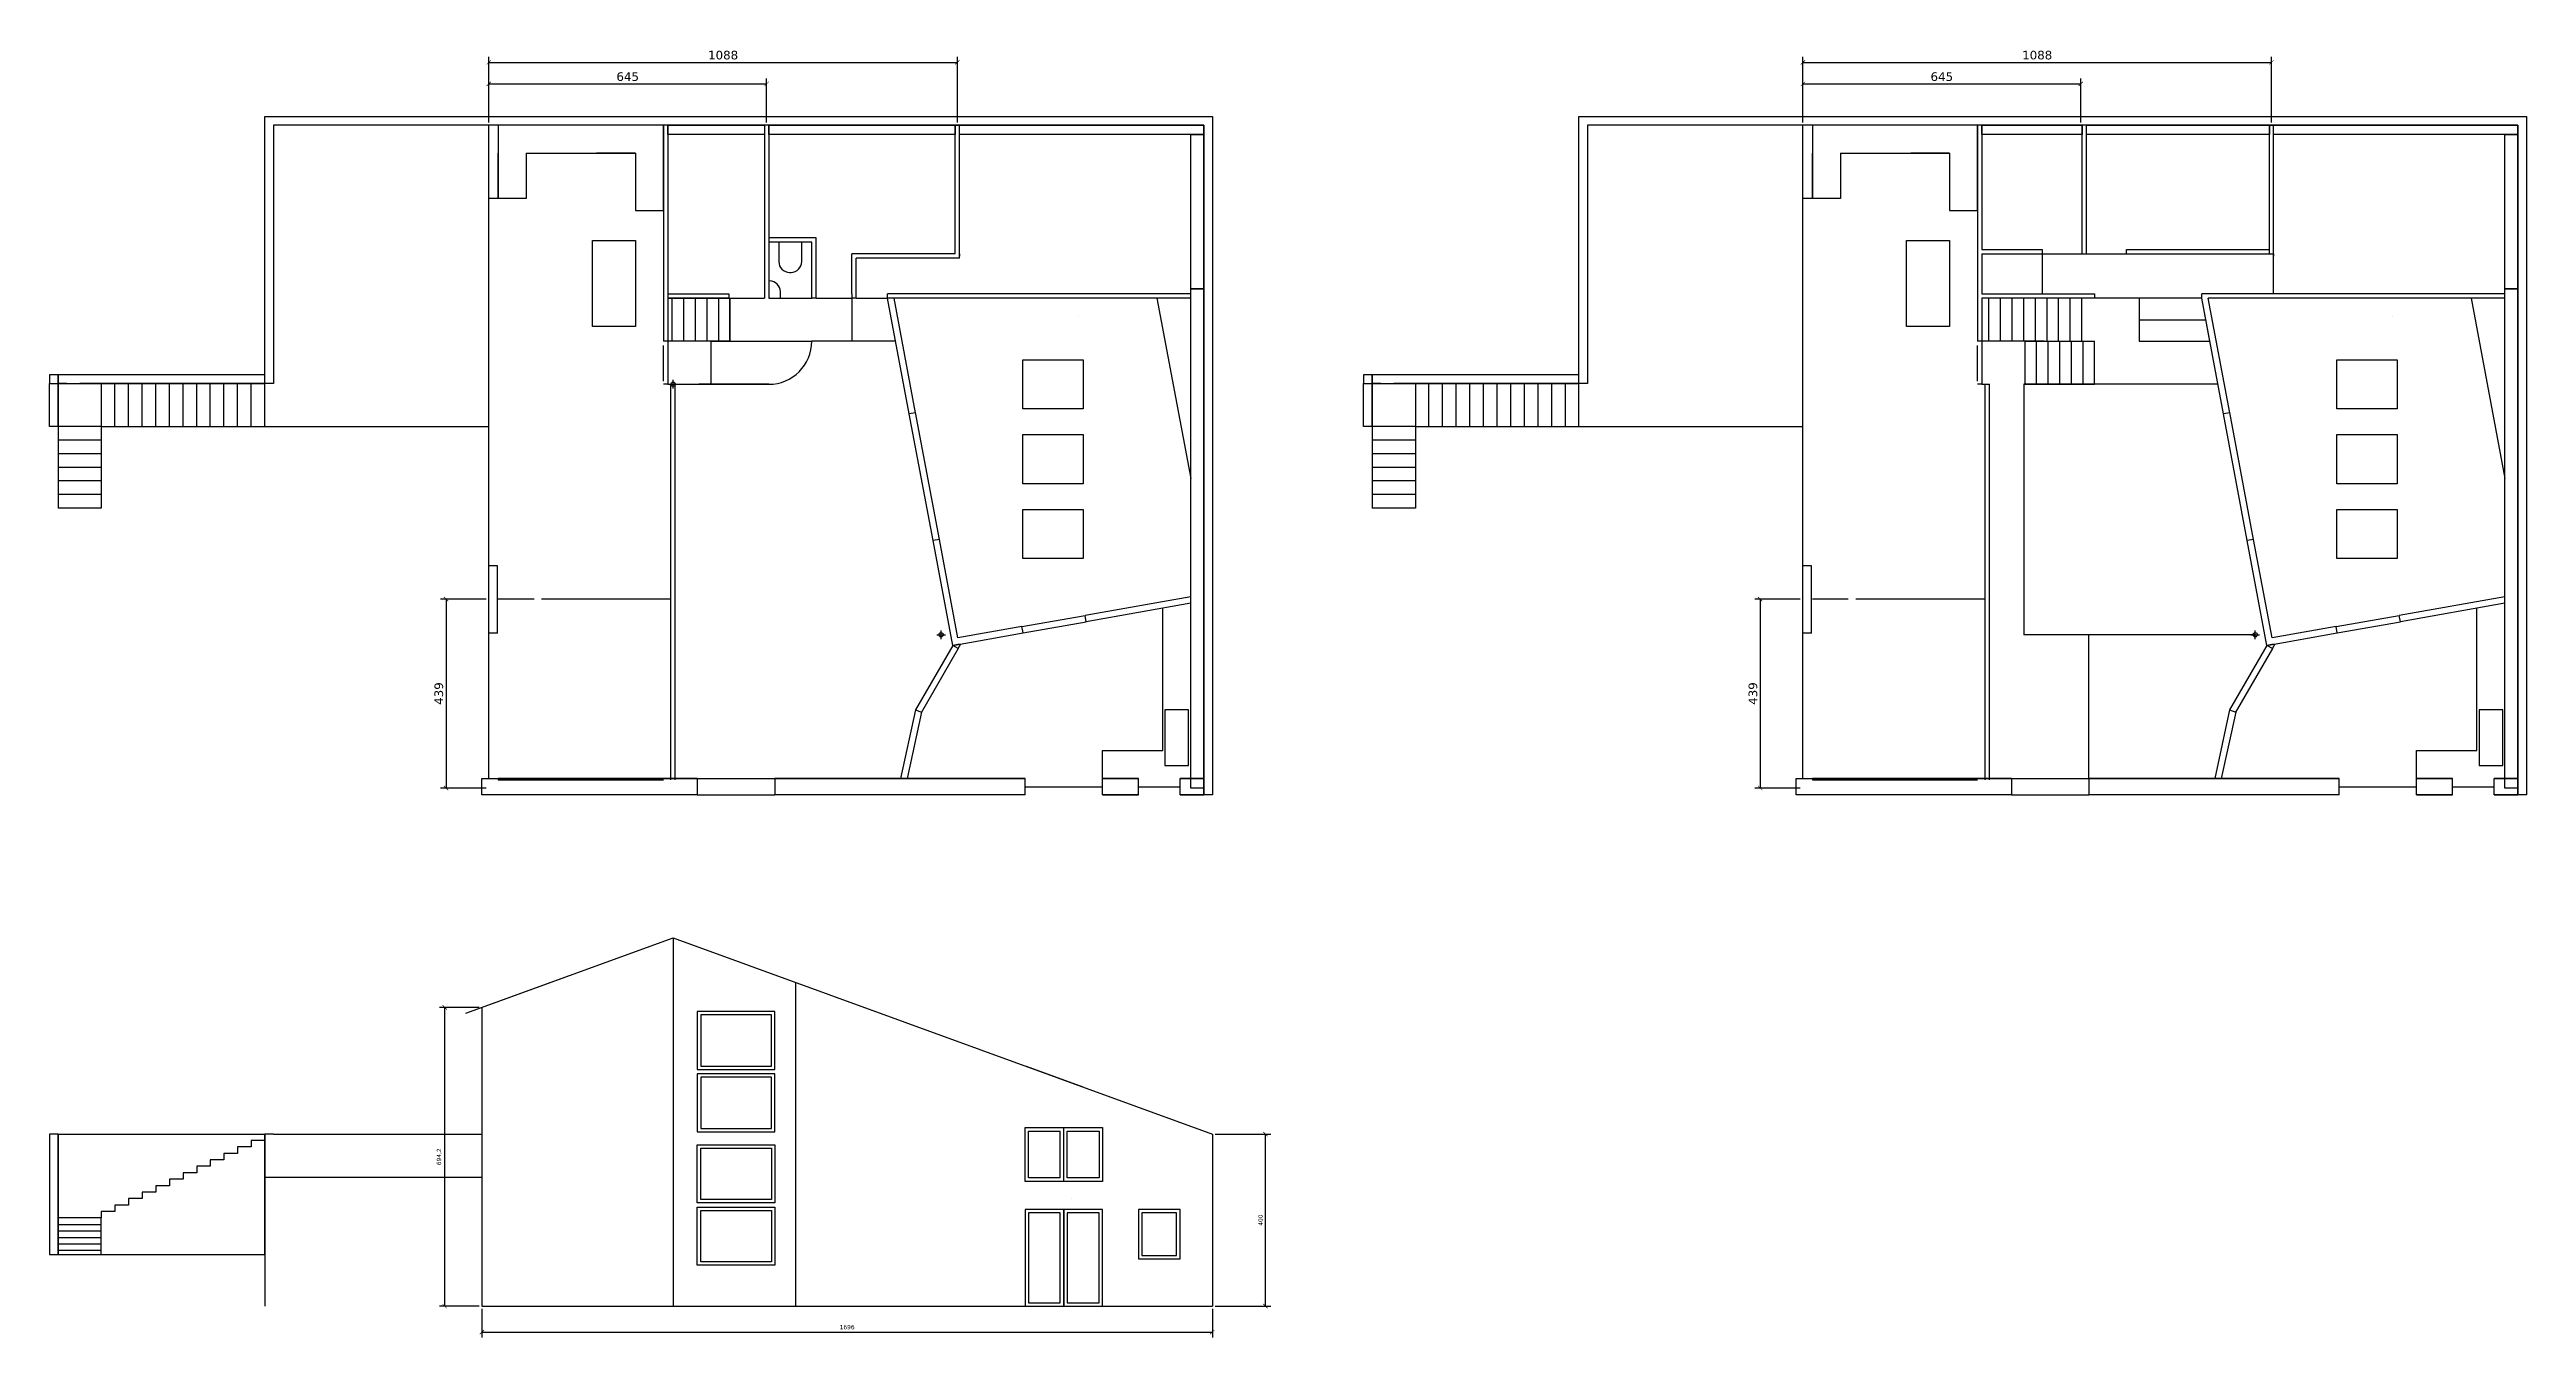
# Model space of a CAD drawing. Header units: centimetres. Extents: x -262314 to 1497847, y -126598 to 219599.
# Drawn here: x 536231 to 593744, y 71215 to 101139 of the extents above; entities that cross this region are included whole.
import ezdxf

# ---------------------------------------------------------------- set-up
doc = ezdxf.new("R2010")
doc.units = ezdxf.units.CM
doc.header["$PDMODE"] = 34
doc.header["$PDSIZE"] = 100
for name, color, linetype in [('A-FP 1', 2, 'Continuous'), ('A-Roof', 2, 'Continuous'), ('A-terrasse-exterieur', 36, 'Continuous'), ('A-Wall', 30, 'Continuous'), ('AC-Calcul ratios', 4, 'Continuous'), ('Dimensions', 6, 'Continuous'), ('Facade-VUE', 233, 'Continuous'), ('I-Cloison', 11, 'Continuous'), ('I-STAIRS', 44, 'Continuous'), ('IS-Ouate', 253, 'Continuous'), ('Isolant pourtour radier', 36, 'Continuous'), ('Meubles', 3, 'Continuous'), ('Mobilier PMR', 201, 'Continuous'), ('Mur de soutenement', 1, 'Continuous'), ('Plan de masse ou contour exterieur', 30, 'Continuous'), ('Portes', 3, 'Continuous')]:
    doc.layers.add(name, color=color, linetype=linetype)
doc.styles.add('Seb', font='Verdana.ttf')
doc.dimstyles.new('d', dxfattribs={"dimtxt": 1, "dimasz": 1, "dimexe": 1.25, "dimexo": 0.625, "dimtad": 1, "dimdec": 1, "dimlfac": 0.1, "dimtxsty": 'Seb', "dimblk": 'ARCHTICK', "dimblk1": 'ARCHTICK', "dimblk2": 'ARCHTICK', "dimcen": 2.5, "dimclrd": 256, "dimclre": 256, "dimadec": 0, "dimazin": 0, "dimtfac": 1, "dimtdec": 1, "dimtmove": 0, "dimatfit": 3, "dimldrblk": 'ARCHTICK', "dimfxl": 1, "dimlwd": -1, "dimlwe": -1, "dimarcsym": 0})

# ---------------------------------------------------------------- blocks, each defined once
blk = doc.blocks.new('_ArchTick')
at = {"color": 0, "linetype": 'ByBlock', "const_width": 0.15}
blk.add_lwpolyline([(-0.5, -0.5), (0.5, 0.5)], dxfattribs=at)
blk = doc.blocks.new('*D2285')
at = {"layer": 'Defpoints', "color": 0, "transparency": 16777216}
for p in [(552881, 100341), (546431, 99381), (552881, 99381)]:
    blk.add_point(p, dxfattribs=at)
at = {"layer": 'Dimensions', "transparency": 16777216}
for p, q in [((546431, 99444), (546431, 100466)), ((546431, 100341), (552881, 100341)), ((552881, 99444), (552881, 100466))]:
    blk.add_line(p, q, dxfattribs=at)
at = {"layer": 'Dimensions', "transparency": 16777216, "xscale": 100, "yscale": 100, "zscale": 100, "rotation": 180}
blk.add_blockref('_ArchTick', (546431, 100341), dxfattribs=at)
at = {"layer": 'Dimensions', "transparency": 16777216, "xscale": 100, "yscale": 100, "zscale": 100}
blk.add_blockref('_ArchTick', (552881, 100341), dxfattribs=at)
at = {"layer": 'Dimensions', "color": 0, "transparency": 16777216, "insert": (549656, 100508), "char_height": 200, "attachment_point": 5, "style": 'Seb'}
blk.add_mtext('645', dxfattribs=at)
blk = doc.blocks.new('*D2286')
at = {"layer": 'Defpoints', "color": 0, "transparency": 16777216}
for p in [(557310, 100841), (546431, 99381), (557310, 99381)]:
    blk.add_point(p, dxfattribs=at)
at = {"layer": 'Dimensions', "transparency": 16777216}
for p, q in [((546431, 99444), (546431, 100966)), ((546431, 100841), (557310, 100841)), ((557310, 99444), (557310, 100966))]:
    blk.add_line(p, q, dxfattribs=at)
at = {"layer": 'Dimensions', "transparency": 16777216, "xscale": 100, "yscale": 100, "zscale": 100, "rotation": 180}
blk.add_blockref('_ArchTick', (546431, 100841), dxfattribs=at)
at = {"layer": 'Dimensions', "transparency": 16777216, "xscale": 100, "yscale": 100, "zscale": 100}
blk.add_blockref('_ArchTick', (557310, 100841), dxfattribs=at)
at = {"layer": 'Dimensions', "color": 0, "transparency": 16777216, "insert": (551871, 101008), "char_height": 200, "attachment_point": 5, "style": 'Seb'}
blk.add_mtext('1088', dxfattribs=at)
blk = doc.blocks.new('*D2287')
at = {"layer": 'Defpoints', "color": 0, "transparency": 16777216}
for p in [(546431, 88371), (545437, 83981), (546431, 83981)]:
    blk.add_point(p, dxfattribs=at)
at = {"layer": 'Dimensions', "transparency": 16777216}
for p, q in [((546368, 88371), (545312, 88371)), ((545437, 88371), (545437, 83981)), ((546368, 83981), (545312, 83981))]:
    blk.add_line(p, q, dxfattribs=at)
at = {"layer": 'Dimensions', "transparency": 16777216, "xscale": 100, "yscale": 100, "zscale": 100}
for p, rotation in [((545437, 88371), 90), ((545437, 83981), 270)]:
    blk.add_blockref('_ArchTick', p, dxfattribs=dict(at, rotation=rotation))
at = {"layer": 'Dimensions', "color": 0, "transparency": 16777216, "insert": (545270, 86176), "char_height": 200, "attachment_point": 5, "rotation": 90, "style": 'Seb'}
blk.add_mtext('439', dxfattribs=at)
blk = doc.blocks.new('*D2654')
at = {"layer": 'Defpoints', "color": 0, "transparency": 16777216}
for p in [(583394, 100341), (576944, 99381), (583394, 99381)]:
    blk.add_point(p, dxfattribs=at)
at = {"layer": 'Dimensions', "transparency": 16777216}
for p, q in [((576944, 99444), (576944, 100466)), ((576944, 100341), (583394, 100341)), ((583394, 99444), (583394, 100466))]:
    blk.add_line(p, q, dxfattribs=at)
at = {"layer": 'Dimensions', "transparency": 16777216, "xscale": 100, "yscale": 100, "zscale": 100, "rotation": 180}
blk.add_blockref('_ArchTick', (576944, 100341), dxfattribs=at)
at = {"layer": 'Dimensions', "transparency": 16777216, "xscale": 100, "yscale": 100, "zscale": 100}
blk.add_blockref('_ArchTick', (583394, 100341), dxfattribs=at)
at = {"layer": 'Dimensions', "color": 0, "transparency": 16777216, "insert": (580169, 100508), "char_height": 200, "attachment_point": 5, "style": 'Seb'}
blk.add_mtext('645', dxfattribs=at)
blk = doc.blocks.new('*D2657')
at = {"layer": 'Defpoints', "color": 0, "transparency": 16777216}
for p in [(587824, 100841), (576944, 99381), (587824, 99381)]:
    blk.add_point(p, dxfattribs=at)
at = {"layer": 'Dimensions', "transparency": 16777216}
for p, q in [((576944, 99444), (576944, 100966)), ((576944, 100841), (587824, 100841)), ((587824, 99444), (587824, 100966))]:
    blk.add_line(p, q, dxfattribs=at)
at = {"layer": 'Dimensions', "transparency": 16777216, "xscale": 100, "yscale": 100, "zscale": 100, "rotation": 180}
blk.add_blockref('_ArchTick', (576944, 100841), dxfattribs=at)
at = {"layer": 'Dimensions', "transparency": 16777216, "xscale": 100, "yscale": 100, "zscale": 100}
blk.add_blockref('_ArchTick', (587824, 100841), dxfattribs=at)
at = {"layer": 'Dimensions', "color": 0, "transparency": 16777216, "insert": (582384, 101008), "char_height": 200, "attachment_point": 5, "style": 'Seb'}
blk.add_mtext('1088', dxfattribs=at)
blk = doc.blocks.new('*D2660')
at = {"layer": 'Defpoints', "color": 0, "transparency": 16777216}
for p in [(576944, 88371), (575951, 83981), (576944, 83981)]:
    blk.add_point(p, dxfattribs=at)
at = {"layer": 'Dimensions', "transparency": 16777216}
for p, q in [((576882, 88371), (575826, 88371)), ((575951, 88371), (575951, 83981)), ((576882, 83981), (575826, 83981))]:
    blk.add_line(p, q, dxfattribs=at)
at = {"layer": 'Dimensions', "transparency": 16777216, "xscale": 100, "yscale": 100, "zscale": 100}
for p, rotation in [((575951, 88371), 90), ((575951, 83981), 270)]:
    blk.add_blockref('_ArchTick', p, dxfattribs=dict(at, rotation=rotation))
at = {"layer": 'Dimensions', "color": 0, "transparency": 16777216, "insert": (575784, 86176), "char_height": 200, "attachment_point": 5, "rotation": 90, "style": 'Seb'}
blk.add_mtext('439', dxfattribs=at)
blk = doc.blocks.new('*D2806')
at = {"layer": 'Defpoints', "color": 0, "transparency": 16777216}
for p in [(546271, 71942), (563231, 71942), (563231, 71340)]:
    blk.add_point(p, dxfattribs=at)
at = {"layer": 'Dimensions', "transparency": 16777216}
for p, q in [((546271, 71879), (546271, 71215)), ((546271, 71340), (563231, 71340)), ((563231, 71879), (563231, 71215))]:
    blk.add_line(p, q, dxfattribs=at)
at = {"layer": 'Dimensions', "transparency": 16777216, "xscale": 100, "yscale": 100, "zscale": 100, "rotation": 180}
blk.add_blockref('_ArchTick', (546271, 71340), dxfattribs=at)
at = {"layer": 'Dimensions', "transparency": 16777216, "xscale": 100, "yscale": 100, "zscale": 100}
blk.add_blockref('_ArchTick', (563231, 71340), dxfattribs=at)
at = {"layer": 'Dimensions', "color": 0, "transparency": 16777216, "insert": (554751, 71455), "char_height": 100, "attachment_point": 5, "style": 'Seb'}
blk.add_mtext('1696', dxfattribs=at)
blk = doc.blocks.new('*D2807')
at = {"layer": 'Defpoints', "color": 0, "transparency": 16777216}
for p in [(563231, 75942), (564463, 75942), (563231, 71942)]:
    blk.add_point(p, dxfattribs=at)
at = {"layer": 'Dimensions', "transparency": 16777216}
for p, q in [((563293, 75942), (564588, 75942)), ((564463, 71942), (564463, 75942)), ((563293, 71942), (564588, 71942))]:
    blk.add_line(p, q, dxfattribs=at)
at = {"layer": 'Dimensions', "transparency": 16777216, "xscale": 100, "yscale": 100, "zscale": 100}
for p, rotation in [((564463, 75942), 90), ((564463, 71942), 270)]:
    blk.add_blockref('_ArchTick', p, dxfattribs=dict(at, rotation=rotation))
at = {"layer": 'Dimensions', "color": 0, "transparency": 16777216, "insert": (564348, 73942), "char_height": 100, "attachment_point": 5, "rotation": 90, "style": 'Seb'}
blk.add_mtext('400', dxfattribs=at)
blk = doc.blocks.new('*D2808')
at = {"layer": 'Defpoints', "color": 0, "transparency": 16777216}
for p in [(545407, 78884), (546271, 78884), (546271, 71942)]:
    blk.add_point(p, dxfattribs=at)
at = {"layer": 'Dimensions', "transparency": 16777216}
for p, q in [((546208, 78884), (545282, 78884)), ((545407, 71942), (545407, 78884)), ((546208, 71942), (545282, 71942))]:
    blk.add_line(p, q, dxfattribs=at)
at = {"layer": 'Dimensions', "transparency": 16777216, "xscale": 100, "yscale": 100, "zscale": 100}
for p, rotation in [((545407, 78884), 90), ((545407, 71942), 270)]:
    blk.add_blockref('_ArchTick', p, dxfattribs=dict(at, rotation=rotation))
at = {"layer": 'Dimensions', "color": 0, "transparency": 16777216, "insert": (545281, 75413), "char_height": 100, "attachment_point": 5, "rotation": 90, "style": 'Seb'}
blk.add_mtext('694,2', dxfattribs=at)

msp = doc.modelspace()

# ---------------------------------------------------------------- linework, layer by layer
at = {"layer": 'A-FP 1'}
for p, q in [((541430.8, 75941.79), (546270.8, 75941.79)), ((541230.8, 74941.79), (546270.8, 74941.79))]:
    msp.add_line(p, q, dxfattribs=at)
at = {"layer": 'A-Roof'}
for p, q in [((545894.93, 78746.75), (550709.59, 80499.14)), ((546430.8, 78941.79), (550709.59, 80499.14)), ((550709.59, 80499.14), (563230.8, 75941.79)), ((563230.8, 75941.79), (563230.8, 75341.79))]:
    msp.add_line(p, q, dxfattribs=at)
at = {"layer": 'A-terrasse-exterieur'}
for p, q in [((541230.8, 92381.39), (546430.8, 92381.39)), ((571744.32, 92381.39), (576944.32, 92381.39))]:
    msp.add_line(p, q, dxfattribs=at)
at = {"layer": 'A-Wall'}
for p, q in [((546270.8, 83821.39), (546270.8, 84201.39)), ((546270.8, 84201.39), (551270.8, 84201.39)), ((551270.8, 84201.39), (551270.8, 83821.39)), ((553070.8, 84201.39), (553070.8, 83821.39)), ((553070.8, 84201.39), (558880.8, 84201.39)), ((558880.8, 83821.39), (558880.8, 84201.39)), ((560680.8, 83821.39), (560680.8, 84201.39)), ((560680.8, 84201.39), (561515.8, 84201.39)), ((561515.8, 83821.39), (561515.8, 84201.39)), ((562480.8, 83821.39), (562480.8, 84201.39)), ((562480.8, 84201.39), (563030.8, 84201.39)), ((563030.8, 84201.39), (563030.8, 83821.39)), ((576784.32, 83821.39), (576784.32, 84201.39)), ((576784.32, 84201.39), (581784.32, 84201.39)), ((581784.32, 84201.39), (581784.32, 83821.39)), ((583584.32, 84201.39), (589394.32, 84201.39)), ((583584.32, 84201.39), (583584.32, 83821.39)), ((589394.32, 83821.39), (589394.32, 84201.39)), ((591194.32, 84201.39), (592029.32, 84201.39)), ((591194.32, 83821.39), (591194.32, 84201.39)), ((592029.32, 83821.39), (592029.32, 84201.39)), ((592994.32, 84201.39), (593544.32, 84201.39)), ((592994.32, 83821.39), (592994.32, 84201.39)), ((593544.32, 84201.39), (593544.32, 83821.39)), ((551270.8, 83821.39), (546270.8, 83821.39)), ((558880.8, 83821.39), (553070.8, 83821.39)), ((561515.8, 83821.39), (560680.8, 83821.39)), ((563030.8, 83821.39), (562480.8, 83821.39)), ((581784.32, 83821.39), (576784.32, 83821.39)), ((589394.32, 83821.39), (583584.32, 83821.39)), ((592029.32, 83821.39), (591194.32, 83821.39)), ((593544.32, 83821.39), (592994.32, 83821.39)), ((546270.8, 78883.56), (546270.8, 71941.79))]:
    msp.add_line(p, q, dxfattribs=at)
for points in [[(546650.8, 99381.39), (546650.8, 97681.39), (546430.8, 97681.39), (546430.8, 99381.39)], [(577164.32, 99381.39), (577164.32, 97681.39), (576944.32, 97681.39), (576944.32, 99381.39)], [(551270.8, 84201.39), (546650.8, 84201.39)], [(558880.8, 84201.39), (553070.8, 84201.39)], [(561515.8, 84201.39), (560680.8, 84201.39)], [(562480.8, 83821.39), (563030.8, 83821.39), (563030.8, 84201.39), (562480.8, 84201.39)], [(581784.32, 84201.39), (577164.32, 84201.39)], [(589394.32, 84201.39), (583584.32, 84201.39)], [(592029.32, 84201.39), (591194.32, 84201.39)], [(592994.32, 83821.39), (593544.32, 83821.39), (593544.32, 84201.39), (592994.32, 84201.39)], [(560680.8, 83821.39), (561515.8, 83821.39)], [(591194.32, 83821.39), (592029.32, 83821.39)]]:
    msp.add_lwpolyline(points, dxfattribs=at)
at = {"layer": 'AC-Calcul ratios'}
for p, q in [((556193.91, 92675.93), (555691.03, 95361.39)), ((556340.27, 92701.73), (555840.67, 95361.39)), ((586707.43, 92675.93), (586204.56, 95361.39)), ((586853.79, 92701.73), (586354.2, 95361.39)), ((556340.27, 92701.73), (556193.91, 92675.93)), ((586853.79, 92701.73), (586707.43, 92675.93)), ((556893.64, 89755.74), (556745.63, 89729.64)), ((557201.39, 87295.82), (556745.63, 89729.64)), ((557322.77, 87471.2), (556893.64, 89755.74)), ((587407.16, 89755.74), (587259.16, 89729.64)), ((587714.91, 87295.82), (587259.16, 89729.64)), ((587836.29, 87471.2), (587407.16, 89755.74)), ((562730.8, 88424.78), (560276.35, 87992)), ((562730.8, 88272.47), (560302.53, 87843.57)), ((593244.32, 88424.78), (590789.88, 87992)), ((593244.32, 88272.47), (590816.05, 87843.57)), ((557201.39, 87295.82), (558836.17, 87584.08)), ((558809.84, 87733.41), (557322.77, 87471.2)), ((558836.17, 87584.08), (558809.84, 87733.41)), ((560302.69, 87842.66), (560276.35, 87992)), ((587714.91, 87295.82), (589349.69, 87584.08)), ((589323.36, 87733.41), (587836.29, 87471.2)), ((589349.69, 87584.08), (589323.36, 87733.41)), ((590816.21, 87842.66), (590789.88, 87992)), ((557358.95, 87323.65), (557201.39, 87295.82)), ((557331.3, 87220.82), (557201.39, 87295.82)), ((557331.3, 87220.82), (557394.23, 87329.82)), ((587872.47, 87323.65), (587714.91, 87295.82)), ((587844.82, 87220.82), (587714.91, 87295.82)), ((587844.82, 87220.82), (587907.75, 87329.82)), ((556338.57, 85801.37), (555991.53, 84201.39)), ((556480.19, 85746.67), (556145.02, 84201.39)), ((556338.57, 85801.37), (556480.19, 85746.67)), ((586852.09, 85801.37), (586505.05, 84201.39)), ((586993.71, 85746.66), (586658.54, 84201.39)), ((586852.09, 85801.37), (586993.71, 85746.66)), ((555991.53, 84201.39), (556145.02, 84201.39)), ((586505.05, 84201.39), (586658.54, 84201.39))]:
    msp.add_line(p, q, dxfattribs=at)
msp.add_lwpolyline([(553164.14, 96661.39), (553164.14, 96211.39, 0.41421356), (553414.14, 95961.39), (553447.47, 95961.39, 0.41421356), (553697.47, 96211.39), (553697.47, 96661.39), (553164.14, 96661.39)], format="xyb", dxfattribs=at)
msp.add_lwpolyline([(552930.8, 95361.39), (553200.8, 95361.39), (553200.8, 95511.39, 0.41421356), (552950.8, 95761.39), (552930.8, 95761.39)], format="xyb", close=True, dxfattribs=at)
for points in [[(561945.29, 95361.39), (562730.8, 91174.66)], [(592458.82, 95361.39), (593244.32, 91174.66)]]:
    msp.add_lwpolyline(points, dxfattribs=at)
at = {"layer": 'Facade-VUE'}
for p, q in [((550709.59, 80499.14), (550709.59, 71941.79)), ((553549.97, 79465.33), (553549.97, 71941.79)), ((559700.8, 74921.79), (559700.8, 76011.79)), ((559780.8, 74841.79), (559780.8, 76091.79)), ((559860.8, 74921.79), (559860.8, 76011.79))]:
    msp.add_line(p, q, dxfattribs=at)
for points in [[(551270.8, 77441.79), (553070.8, 77441.79), (553070.8, 78791.79), (551270.8, 78791.79)], [(551350.8, 77521.79), (552990.8, 77521.79), (552990.8, 78711.79), (551350.8, 78711.79)], [(551270.8, 75991.79), (553070.8, 75991.79), (553070.8, 77341.79), (551270.8, 77341.79)], [(551350.8, 76071.79), (552990.8, 76071.79), (552990.8, 77261.79), (551350.8, 77261.79)], [(560680.8, 74841.79), (558880.8, 74841.79), (558880.8, 76091.79), (560680.8, 76091.79)], [(553070.8, 74341.79), (551270.8, 74341.79), (551270.8, 75691.79), (553070.8, 75691.79)], [(552990.8, 74421.79), (551350.8, 74421.79), (551350.8, 75611.79), (552990.8, 75611.79)], [(553070.8, 72891.79), (551270.8, 72891.79), (551270.8, 74241.79), (553070.8, 74241.79)], [(552990.8, 72971.79), (551350.8, 72971.79), (551350.8, 74161.79), (552990.8, 74161.79)], [(558880.8, 71941.79), (559780.8, 71941.79), (559780.8, 74191.79), (558880.8, 74191.79)], [(558960.8, 72021.79), (559700.8, 72021.79), (559700.8, 74111.79), (558960.8, 74111.79)], [(559780.8, 71941.79), (560680.8, 71941.79), (560680.8, 74191.79), (559780.8, 74191.79)], [(559860.8, 72021.79), (560600.8, 72021.79), (560600.8, 74111.79), (559860.8, 74111.79)], [(561515.8, 74191.79), (561515.8, 73041.79), (562480.8, 73041.79), (562480.8, 74191.79)], [(561595.8, 74111.79), (561595.8, 73121.79), (562400.8, 73121.79), (562400.8, 74111.79)]]:
    msp.add_lwpolyline(points, close=True, dxfattribs=at)
for points in [[(559700.8, 74921.79), (558960.8, 74921.79), (558960.8, 76011.79), (559700.8, 76011.79)], [(559860.8, 76011.79), (560600.8, 76011.79), (560600.8, 74921.79), (559860.8, 74921.79)]]:
    msp.add_lwpolyline(points, dxfattribs=at)
at = {"layer": 'I-Cloison'}
for p, q in [((550484.59, 99381.39), (550484.59, 94361.39)), ((550584.59, 99381.39), (550484.59, 99381.39)), ((550584.59, 99381.39), (550584.59, 94361.39)), ((552830.8, 99381.39), (552830.8, 95361.39)), ((552930.8, 99381.39), (552830.8, 99381.39)), ((552930.8, 99381.39), (552930.8, 95361.39)), ((557040.4, 99381.39), (557260.4, 99381.39)), ((557260.4, 96391.39), (557260.4, 99381.39)), ((557360.4, 99381.39), (557260.4, 99381.39)), ((557360.4, 96291.39), (557360.4, 99381.39)), ((580998.11, 99381.39), (580998.11, 94361.39)), ((581098.11, 99381.39), (580998.11, 99381.39)), ((581098.11, 99381.39), (581098.11, 96491.39)), ((583444.32, 99381.39), (583344.32, 99381.39)), ((583428.11, 96391.39), (583428.11, 99381.39)), ((583528.11, 96391.39), (583528.11, 99381.39)), ((587553.92, 99381.39), (587773.92, 99381.39)), ((587773.92, 96391.39), (587773.92, 99381.39)), ((587873.92, 99381.39), (587773.92, 99381.39)), ((587873.92, 96391.39), (587873.92, 99381.39)), ((552930.8, 97591.39), (552930.8, 96191.39)), ((553930.8, 96661.39), (552930.8, 96661.39)), ((553930.8, 96191.39), (553930.8, 96661.39)), ((554030.8, 95361.39), (554030.8, 96761.39)), ((553930.8, 95361.39), (553930.8, 96191.39)), ((554860.8, 95461.39), (554860.8, 96391.39)), ((557260.4, 96391.39), (554860.8, 96391.39)), ((557360.4, 96291.39), (554960.8, 96291.39)), ((554960.8, 95361.39), (554960.8, 96291.39)), ((557360.4, 96391.39), (557360.4, 96341.39)), ((581098.11, 96491.39), (582498.11, 96491.39)), ((581098.11, 96391.39), (581098.11, 95461.39)), ((581098.11, 96391.39), (582498.11, 96391.39)), ((582498.11, 96491.39), (582498.11, 96391.39)), ((583428.11, 96391.39), (583528.11, 96391.39)), ((584458.11, 96391.39), (584458.11, 96491.39)), ((584458.11, 96491.39), (587773.92, 96491.39)), ((584458.11, 96391.39), (587873.92, 96391.39)), ((587873.92, 96391.39), (587873.92, 96341.39)), ((554030.8, 95361.39), (553930.8, 95361.39)), ((554860.8, 95461.39), (554860.8, 95361.39)), ((554960.8, 95361.39), (554860.8, 95361.39)), ((562730.8, 95461.39), (555691.03, 95461.39)), ((555691.03, 95361.39), (555691.03, 95461.39)), ((562730.8, 95361.39), (555691.03, 95361.39)), ((560130.8, 94946.44), (560130.8, 94946.44)), ((584444.32, 95361.39), (581098.11, 95361.39)), ((581098.11, 95361.39), (581098.11, 94361.39)), ((583718.1, 95461.39), (583718.1, 95361.39)), ((584748.1, 95361.39), (584748.1, 94361.39)), ((586204.56, 95361.39), (584748.1, 95361.39)), ((593244.32, 95461.39), (586204.56, 95461.39)), ((586204.56, 95361.39), (586204.56, 95461.39)), ((586391.82, 94361.39), (586204.56, 95361.39)), ((593244.32, 95361.39), (586354.2, 95361.39)), ((590644.32, 94946.44), (590644.32, 94946.44)), ((550584.59, 94361.39), (550484.59, 94361.39)), ((581098.11, 94361.39), (580998.11, 94361.39)), ((584748.1, 94861.39), (586298.19, 94861.39)), ((584748.11, 94361.39), (586391.82, 94361.39)), ((546430.8, 92521.39), (546430.8, 94081.39)), ((576944.32, 92521.39), (576944.32, 94081.39)), ((550584.59, 93361.39), (550484.59, 93361.39)), ((550660.8, 84171.39), (550660.8, 93361.39)), ((550760.8, 84171.39), (550760.8, 93361.39)), ((581098.11, 93361.39), (580998.11, 93361.39)), ((581174.32, 84171.39), (581174.32, 93361.39)), ((581274.32, 84171.39), (581274.32, 93361.39)), ((546430.8, 87581.39), (546430.8, 89141.39)), ((546630.8, 89141.39), (546430.8, 89141.39)), ((546630.8, 87581.39), (546630.8, 89141.39)), ((576944.32, 87581.39), (576944.32, 89141.39)), ((577144.32, 89141.39), (576944.32, 89141.39)), ((577144.32, 87581.39), (577144.32, 89141.39)), ((550660.8, 88371.39), (547657.02, 88371.39)), ((550660.8, 84171.39), (550660.8, 88371.39)), ((581174.32, 88371.39), (578170.54, 88371.39)), ((581174.32, 84171.39), (581174.32, 88371.39)), ((546630.8, 87581.39), (546430.8, 87581.39)), ((577144.32, 87581.39), (576944.32, 87581.39)), ((546650.8, 84171.39), (550484.59, 84171.39)), ((577164.32, 84171.39), (580998.11, 84171.39)), ((559951.71, 74441.79), (559951.71, 74441.79))]:
    msp.add_line(p, q, dxfattribs=at)
for points in [[(554030.8, 96761.39), (552939.8, 96761.39)], [(550584.59, 95461.39), (552000.8, 95461.39), (552000.8, 95361.39), (550584.59, 95361.39)], [(581098.11, 95461.39), (583718.1, 95461.39)], [(546650.8, 84201.39), (546650.8, 84171.39)], [(577164.32, 84201.39), (577164.32, 84171.39)]]:
    msp.add_lwpolyline(points, dxfattribs=at)
at = {"layer": 'I-STAIRS'}
for p, q in [((550584.59, 95361.39), (552030.8, 95361.39)), ((550680.8, 95361.39), (550680.8, 94361.39)), ((550950.8, 95361.39), (550950.8, 94361.39)), ((551220.8, 95361.39), (551220.8, 94361.39)), ((551490.8, 95361.39), (551490.8, 94361.39)), ((551760.8, 95361.39), (551760.8, 94361.39)), ((552030.8, 94361.39), (552030.8, 95361.39)), ((552030.8, 95361.39), (552030.8, 94361.39)), ((554860.8, 95361.39), (554860.8, 94361.39)), ((557400.4, 95361.39), (557400.4, 95361.39)), ((557970.4, 95361.39), (557970.4, 95361.39)), ((581524.32, 95361.39), (581254.32, 95361.39)), ((581254.32, 95361.39), (581254.32, 94361.39)), ((581794.32, 95361.39), (581524.32, 95361.39)), ((581524.32, 95361.39), (581524.32, 94361.39)), ((582064.32, 95361.39), (581794.32, 95361.39)), ((581794.32, 95361.39), (581794.32, 94361.39)), ((582334.32, 95361.39), (582064.32, 95361.39)), ((582064.32, 95361.39), (582064.32, 94361.39)), ((582604.32, 95361.39), (582334.32, 95361.39)), ((582334.32, 95361.39), (582334.32, 94361.39)), ((582874.32, 95361.39), (582604.32, 95361.39)), ((582604.32, 95361.39), (582604.32, 94361.39)), ((583144.32, 95361.39), (582874.32, 95361.39)), ((582874.32, 95361.39), (582874.32, 94361.39)), ((583414.32, 95361.39), (583144.32, 95361.39)), ((583414.32, 95361.39), (583144.32, 95361.39)), ((583144.32, 95361.39), (583144.32, 94361.39)), ((583414.32, 95361.39), (583414.32, 94361.39)), ((587913.92, 95361.39), (587913.92, 95361.39)), ((588483.92, 95361.39), (588483.92, 95361.39)), ((550584.59, 94361.39), (550584.59, 93361.39)), ((551084.59, 94361.39), (550584.59, 94361.39)), ((552030.8, 94361.39), (550584.59, 94361.39)), ((551584.59, 94361.39), (551084.59, 94361.39)), ((551584.59, 94361.39), (551584.59, 93361.39)), ((551584.59, 94361.39), (553930.81, 94361.39)), ((551854.59, 94361.39), (551854.59, 94361.39)), ((555878.29, 94361.39), (553930.81, 94361.39)), ((553930.81, 94361.39), (553930.81, 94361.39)), ((581098.11, 94361.39), (581098.11, 93361.39)), ((581598.11, 94361.39), (581098.11, 94361.39)), ((582544.32, 94361.39), (581098.11, 94361.39)), ((582098.11, 94361.39), (581598.11, 94361.39)), ((582098.11, 94361.39), (582098.11, 93361.39)), ((582098.11, 94361.39), (583718.11, 94361.39)), ((582368.11, 94361.39), (582368.11, 94361.39)), ((582368.11, 93361.39), (582368.11, 94361.39)), ((582638.11, 93361.39), (582638.11, 94361.39)), ((582908.11, 93361.39), (582908.11, 94361.39)), ((583178.11, 93361.39), (583178.11, 94361.39)), ((583448.11, 93361.39), (583448.11, 94361.39)), ((583718.11, 93361.39), (583718.11, 94361.39)), ((584748.11, 94361.39), (584748.11, 94361.39)), ((541230.8, 93381.39), (536930.8, 93381.39)), ((537747.47, 92381.39), (537747.47, 93381.39)), ((538064.14, 92381.39), (538064.14, 93381.39)), ((538380.8, 92381.39), (538380.8, 93381.39)), ((538697.47, 92381.39), (538697.47, 93381.39)), ((539014.14, 92381.39), (539014.14, 93381.39)), ((539330.8, 92381.39), (539330.8, 93381.39)), ((539647.47, 92381.39), (539647.47, 93381.39)), ((539964.14, 92381.39), (539964.14, 93381.39)), ((540280.8, 92381.39), (540280.8, 93381.39)), ((540597.47, 92381.39), (540597.47, 93381.39)), ((540914.14, 92381.39), (540914.14, 93381.39)), ((541230.8, 92381.39), (541230.8, 93381.39)), ((550584.59, 93361.39), (552930.81, 93361.39)), ((552930.8, 93361.39), (551310.8, 93361.39)), ((552930.81, 93361.39), (552930.81, 93361.39)), ((571744.32, 93381.39), (567444.32, 93381.39)), ((568260.99, 92381.39), (568260.99, 93381.39)), ((568577.66, 92381.39), (568577.66, 93381.39)), ((568894.32, 92381.39), (568894.32, 93381.39)), ((569210.99, 92381.39), (569210.99, 93381.39)), ((569527.66, 92381.39), (569527.66, 93381.39)), ((569844.32, 92381.39), (569844.32, 93381.39)), ((570160.99, 92381.39), (570160.99, 93381.39)), ((570477.66, 92381.39), (570477.66, 93381.39)), ((570794.32, 92381.39), (570794.32, 93381.39)), ((571110.99, 92381.39), (571110.99, 93381.39)), ((571427.66, 92381.39), (571427.66, 93381.39)), ((571744.32, 92381.39), (571744.32, 93381.39)), ((581098.11, 93361.39), (581274.32, 93361.39)), ((586579.08, 93361.39), (582074.32, 93361.39)), ((582074.32, 93361.39), (582074.32, 87541.39)), ((582074.32, 93361.39), (583444.33, 93361.39)), ((582098.11, 93361.39), (583718.11, 93361.39)), ((583444.33, 93361.39), (583444.33, 93361.39)), ((536430.8, 92381.39), (536430.8, 90481.39)), ((537430.8, 92064.72), (536430.8, 92064.72)), ((537430.8, 92381.39), (541230.8, 92381.39)), ((537430.8, 92381.39), (537430.8, 90481.39)), ((566944.32, 92381.39), (566944.32, 90481.39)), ((567944.32, 92064.72), (566944.32, 92064.72)), ((567944.32, 92381.39), (571744.32, 92381.39)), ((567944.32, 92381.39), (567944.32, 90481.39)), ((537430.8, 91748.05), (536430.8, 91748.05)), ((567944.32, 91748.05), (566944.32, 91748.05)), ((537430.8, 91431.39), (536430.8, 91431.39)), ((537430.8, 91114.72), (536430.8, 91114.72)), ((567944.32, 91431.39), (566944.32, 91431.39)), ((567944.32, 91114.72), (566944.32, 91114.72)), ((537430.8, 90798.05), (536430.8, 90798.05)), ((537430.8, 90481.39), (536430.8, 90481.39)), ((567944.32, 90798.05), (566944.32, 90798.05)), ((567944.32, 90481.39), (566944.32, 90481.39)), ((587446.32, 87541.39), (582074.32, 87541.39)), ((583584.32, 84201.39), (583584.32, 87541.39)), ((541230.8, 73141.79), (541230.8, 75941.79)), ((541230.8, 75941.79), (541230.8, 75791.79)), ((540597.47, 75491.79), (540280.8, 75491.79)), ((540280.8, 75491.79), (540280.8, 75341.79)), ((540914.14, 75641.79), (540597.47, 75641.79)), ((540597.47, 75641.79), (540597.47, 75491.79)), ((541230.8, 75791.79), (540914.14, 75791.79)), ((540914.14, 75791.79), (540914.14, 75641.79)), ((539330.8, 74891.79), (539014.14, 74891.79)), ((539014.14, 74891.79), (539014.14, 74741.79)), ((539647.47, 75041.79), (539330.8, 75041.79)), ((539330.8, 75041.79), (539330.8, 74891.79)), ((539964.14, 75191.79), (539647.47, 75191.79)), ((539647.47, 75191.79), (539647.47, 75041.79)), ((540280.8, 75341.79), (539964.14, 75341.79)), ((539964.14, 75341.79), (539964.14, 75191.79)), ((538064.14, 74291.79), (537747.47, 74291.79)), ((537747.47, 74291.79), (537747.47, 74141.79)), ((538380.8, 74441.79), (538064.14, 74441.79)), ((538064.14, 74441.79), (538064.14, 74291.79)), ((538697.47, 74591.79), (538380.8, 74591.79)), ((538380.8, 74591.79), (538380.8, 74441.79)), ((539014.14, 74741.79), (538697.47, 74741.79)), ((538697.47, 74741.79), (538697.47, 74591.79)), ((537430.8, 73991.79), (536430.8, 73991.79)), ((536430.8, 73141.79), (536430.8, 73991.79)), ((536430.8, 73991.79), (536430.8, 73241.79)), ((536430.8, 73841.79), (537430.8, 73841.79)), ((536430.8, 73691.79), (537430.8, 73691.79)), ((537747.47, 74141.79), (537430.8, 74141.79)), ((537430.8, 74141.79), (537430.8, 73991.79)), ((537430.8, 73141.79), (537430.8, 73991.79)), ((536430.8, 73541.79), (537430.8, 73541.79)), ((536430.8, 73391.79), (537430.8, 73391.79)), ((536430.8, 73241.79), (537430.8, 73241.79))]:
    msp.add_line(p, q, dxfattribs=at)
for points in [[(536430.8, 93381.39), (537430.8, 93381.39), (537430.8, 92381.39), (536430.8, 92381.39)], [(566944.32, 93381.39), (567944.32, 93381.39), (567944.32, 92381.39), (566944.32, 92381.39)]]:
    msp.add_lwpolyline(points, close=True, dxfattribs=at)
msp.add_arc((552930.81, 94361.39), 1000, 270, 0, dxfattribs=at)
at = {"layer": 'IS-Ouate'}
for points in [[(550584.59, 99381.39), (552830.8, 99381.39), (552830.8, 99161.39), (550584.59, 99161.39), (550584.59, 99381.39)], [(552930.8, 99381.39), (557260.4, 99381.39), (557260.4, 99161.39), (552930.8, 99161.39), (552930.8, 99381.39)], [(557360.4, 99381.39), (563030.8, 99381.39), (563030.8, 99161.39), (557360.4, 99161.39), (557360.4, 99381.39)], [(563030.8, 95581.39), (562730.8, 95581.39), (562730.8, 99161.39), (563030.8, 99161.39), (563030.8, 95581.39)], [(581098.11, 99381.39), (583428.11, 99381.39), (583428.11, 99161.39), (581098.11, 99161.39), (581098.11, 99381.39)], [(583528.11, 99381.39), (587773.92, 99381.39), (587773.92, 99161.39), (583528.11, 99161.39), (583528.11, 99381.39)], [(587873.92, 99381.39), (593544.32, 99381.39), (593544.32, 99161.39), (587873.92, 99161.39), (587873.92, 99381.39)], [(593544.32, 95581.39), (593244.32, 95581.39), (593244.32, 99161.39), (593544.32, 99161.39), (593544.32, 95581.39)]]:
    msp.add_lwpolyline(points, dxfattribs=at)
at = {"layer": 'Isolant pourtour radier'}
for points in [[(563030.8, 83981.39), (562730.8, 83981.39), (562730.8, 95581.39), (563030.8, 95581.39)], [(593544.32, 83981.39), (593244.32, 83981.39), (593244.32, 95581.39), (593544.32, 95581.39)]]:
    msp.add_lwpolyline(points, close=True, dxfattribs=at)
at = {"layer": 'Meubles'}
for p, q in [((547300.8, 98731.39), (548200.8, 98731.39)), ((549834.59, 98731.39), (548934.59, 98731.39)), ((577814.32, 98731.39), (578714.32, 98731.39)), ((580348.11, 98731.39), (579448.11, 98731.39))]:
    msp.add_line(p, q, dxfattribs=at)
for points in [[(546650.8, 99381.39), (546650.8, 98731.39)], [(547300.8, 98731.39), (549834.59, 98731.39), (549834.59, 98731.39), (549834.59, 97401.39), (550484.59, 97401.39), (550484.59, 99381.39), (546650.8, 99381.39)], [(577164.32, 99381.39), (577164.32, 98731.39)], [(577814.32, 98731.39), (580348.11, 98731.39), (580348.11, 98731.39), (580348.11, 97401.39), (580998.11, 97401.39), (580998.11, 99381.39), (577164.32, 99381.39)], [(547300.8, 98731.39), (547300.8, 97681.39), (546650.8, 97681.39), (546650.8, 98731.39)], [(577814.32, 98731.39), (577814.32, 97681.39), (577164.32, 97681.39), (577164.32, 98731.39)]]:
    msp.add_lwpolyline(points, dxfattribs=at)
at = {"layer": 'Mobilier PMR'}
for p, q in [((562080.8, 84851.39), (562080.8, 88157.66)), ((592594.32, 84851.39), (592594.32, 88157.66)), ((560680.8, 84201.39), (560680.8, 84851.39)), ((560680.8, 84851.39), (562080.8, 84851.39)), ((591194.32, 84201.39), (591194.32, 84851.39)), ((591194.32, 84851.39), (592594.32, 84851.39))]:
    msp.add_line(p, q, dxfattribs=at)
at = {"layer": 'Mur de soutenement'}
for p, q in [((541230.8, 93581.39), (536430.8, 93581.39)), ((536430.8, 93581.39), (536430.8, 93381.39)), ((536430.8, 93381.39), (541230.8, 93381.39)), ((536630.8, 93381.39), (536430.8, 93381.39)), ((571744.32, 93581.39), (566944.32, 93581.39)), ((566944.32, 93581.39), (566944.32, 93381.39)), ((566944.32, 93381.39), (571744.32, 93381.39)), ((567144.32, 93381.39), (566944.32, 93381.39)), ((560230.8, 77033.7), (558915.23, 77512.53)), ((536430.8, 75941.79), (536230.8, 75941.79)), ((536230.8, 75941.79), (536230.8, 73141.79)), ((536430.8, 75941.79), (541230.8, 75941.79)), ((536430.8, 75941.79), (536430.8, 73141.79)), ((536430.8, 73141.79), (536430.8, 75941.79)), ((541430.8, 75941.79), (541230.8, 75941.79)), ((541230.8, 75941.79), (541230.8, 71941.79)), ((541230.8, 75941.79), (541230.8, 72941.79)), ((563230.8, 75741.79), (563230.8, 71941.79)), ((541230.8, 73941.79), (541230.8, 72941.79)), ((536230.8, 73141.79), (536430.8, 73141.79)), ((536430.8, 73141.79), (541230.8, 73141.79)), ((546270.8, 71941.79), (563230.8, 71941.79))]:
    msp.add_line(p, q, dxfattribs=at)
for points in [[(541230.8, 99381.39), (541230.8, 99581.39), (563230.8, 99581.39), (563230.8, 99381.39)], [(541430.8, 99381.39), (541430.8, 93381.39), (541230.8, 93381.39), (541230.8, 99581.39), (541430.8, 99581.39)], [(563030.8, 99581.39), (563230.8, 99581.39), (563230.8, 83821.39), (563030.8, 83821.39), (563030.8, 99381.39)], [(571744.32, 99381.39), (571744.32, 99581.39), (593744.32, 99581.39), (593744.32, 99381.39)], [(571944.32, 99381.39), (571944.32, 93381.39), (571744.32, 93381.39), (571744.32, 99581.39), (571944.32, 99581.39)], [(593544.32, 99581.39), (593744.32, 99581.39), (593744.32, 83821.39), (593544.32, 83821.39), (593544.32, 99381.39)], [(563030.8, 99381.39), (541430.8, 99381.39)], [(556470.4, 99381.39), (558770.4, 99381.39)], [(593544.32, 99381.39), (571944.32, 99381.39)], [(586983.92, 99381.39), (589283.92, 99381.39)], [(558830.81, 93931.36), (560230.81, 93931.36), (560230.81, 92791.36), (558830.81, 92791.36), (558830.81, 93931.36)], [(589344.33, 93931.36), (590744.33, 93931.36), (590744.33, 92791.36), (589344.33, 92791.36), (589344.33, 93931.36)], [(558830.81, 92191.36), (560230.81, 92191.36), (560230.81, 91051.36), (558830.81, 91051.36), (558830.81, 92191.36)], [(589344.33, 92191.36), (590744.33, 92191.36), (590744.33, 91051.36), (589344.33, 91051.36), (589344.33, 92191.36)], [(558830.81, 90451.36), (560230.81, 90451.36), (560230.81, 89311.36), (558830.81, 89311.36), (558830.81, 90451.36)], [(589344.33, 90451.36), (590744.33, 90451.36), (590744.33, 89311.36), (589344.33, 89311.36), (589344.33, 90451.36)]]:
    msp.add_lwpolyline(points, dxfattribs=at)
for points in [[(536230.8, 93381.39), (536430.8, 93381.39), (536430.8, 93581.39), (536230.8, 93581.39)], [(536230.8, 93381.39), (536430.8, 93381.39), (536430.8, 92381.39), (536230.8, 92381.39)], [(566744.32, 93381.39), (566944.32, 93381.39), (566944.32, 93581.39), (566744.32, 93581.39)], [(566744.32, 93381.39), (566944.32, 93381.39), (566944.32, 92381.39), (566744.32, 92381.39)]]:
    msp.add_lwpolyline(points, close=True, dxfattribs=at)
at = {"layer": 'Plan de masse ou contour exterieur'}
for points in [[(548834.59, 96701.39), (549834.59, 96701.39), (549834.59, 94701.39), (548834.59, 94701.39)], [(579348.11, 96701.39), (580348.11, 96701.39), (580348.11, 94701.39), (579348.11, 94701.39)]]:
    msp.add_lwpolyline(points, close=True, dxfattribs=at)
at = {"layer": 'Portes'}
for p, q in [((551034.59, 99581.39), (552384.59, 99581.39)), ((554560.8, 99581.39), (555460.8, 99581.39)), ((558360.4, 99581.39), (559260.4, 99581.39)), ((581548.11, 99581.39), (582898.11, 99581.39)), ((585074.32, 99581.39), (585974.32, 99581.39)), ((588873.92, 99581.39), (589773.92, 99581.39)), ((546430.8, 94081.39), (546430.8, 99381.39)), ((576944.32, 94081.39), (576944.32, 99381.39)), ((582498.11, 96391.39), (582498.11, 95461.39)), ((582498.11, 96391.39), (583428.11, 96391.39)), ((583528.11, 96391.39), (584458.11, 96391.39)), ((587873.92, 95461.39), (587873.92, 96391.39)), ((552000.8, 95361.39), (552830.8, 95361.39)), ((553200.8, 95361.39), (553930.8, 95361.39)), ((554030.8, 95361.39), (554860.8, 95361.39)), ((554960.8, 95361.39), (555690.8, 95361.39)), ((584748.1, 95361.39), (583718.1, 95361.39)), ((550484.59, 93430.02), (550484.59, 94260.02)), ((580998.11, 93430.02), (580998.11, 94260.02)), ((556745.63, 89729.64), (556193.91, 92675.93)), ((556893.07, 89757.25), (556341.35, 92703.54)), ((587259.16, 89729.64), (586707.43, 92675.93)), ((587406.59, 89757.25), (586854.87, 92703.54)), ((546430.8, 89141.39), (546430.8, 92521.39)), ((576944.32, 89141.39), (576944.32, 92521.39)), ((547480.8, 88371.39), (546650.8, 88371.39)), ((577994.32, 88371.39), (577164.32, 88371.39)), ((546430.8, 84201.39), (546430.8, 87581.39)), ((558810.13, 87731.8), (560276.64, 87990.38)), ((558836.17, 87584.08), (560302.69, 87842.66)), ((576944.32, 84201.39), (576944.32, 87581.39)), ((589323.65, 87731.8), (590790.16, 87990.38)), ((589349.69, 87584.08), (590816.21, 87842.66)), ((557201.39, 87295.82), (556338.57, 85801.37)), ((557331.3, 87220.82), (556468.47, 85726.37)), ((587714.91, 87295.82), (586852.09, 85801.37)), ((587844.82, 87220.82), (586981.99, 85726.37)), ((551270.8, 84201.39), (553070.8, 84201.39)), ((558880.8, 84011.39), (560680.8, 84011.39)), ((561515.8, 84011.39), (562480.8, 84011.39)), ((581784.32, 84201.39), (583584.32, 84201.39)), ((589394.32, 84011.39), (591194.32, 84011.39)), ((592029.32, 84011.39), (592994.32, 84011.39)), ((551270.8, 83821.39), (553070.8, 83821.39)), ((581784.32, 83821.39), (583584.32, 83821.39))]:
    msp.add_line(p, q, dxfattribs=at)
for points in [[(562130.8, 84501.39), (562680.8, 84501.39), (562680.8, 85801.39), (562130.8, 85801.39)], [(592644.32, 84501.39), (593194.32, 84501.39), (593194.32, 85801.39), (592644.32, 85801.39)]]:
    msp.add_lwpolyline(points, close=True, dxfattribs=at)
for p in [(550710.8, 93361.39), (556932.8, 87541.39), (587446.32, 87541.39)]:
    msp.add_point(p, dxfattribs=at)

# ---------------------------------------------------------------- dimensions: what is measured, and where the dimension line sits
at = {"layer": 'Dimensions'}
for base, p1, p2, picture, middle in [((557310.4, 100840.89), (546430.8, 99381.39), (557310.4, 99381.39), '*D2286', (551870.6, 101008.16)), ((587823.92, 100840.89), (576944.32, 99381.39), (587823.92, 99381.39), '*D2657', (582384.12, 101008.16)), ((552880.8, 100340.9), (546430.8, 99381.39), (552880.8, 99381.39), '*D2285', (549655.8, 100508.17)), ((583394.32, 100340.9), (576944.32, 99381.39), (583394.32, 99381.39), '*D2654', (580169.32, 100508.17))]:
    dim = msp.add_linear_dim(base=base, p1=p1, p2=p2, dimstyle='d', override={"dimtxt": 2}, dxfattribs=at)
    dim.commit()
    dim.dimension.update_dxf_attribs({"geometry": picture, "text_midpoint": middle})
for base, p1, p2, picture, middle in [((545437.34, 83981.39), (546430.8, 88371.39), (546430.8, 83981.39), '*D2287', (545270.07, 86176.39)), ((575950.86, 83981.39), (576944.32, 88371.39), (576944.32, 83981.39), '*D2660', (575783.59, 86176.39))]:
    dim = msp.add_linear_dim(base=base, p1=p1, p2=p2, angle=90, dimstyle='d', override={"dimtxt": 2}, dxfattribs=at)
    dim.commit()
    dim.dimension.update_dxf_attribs({"geometry": picture, "text_midpoint": middle})
for base, p1, p2, picture, middle in [((545407.47, 78883.56), (546270.8, 71941.79), (546270.8, 78883.56), '*D2808', (545281.17, 75412.68)), ((564462.85, 75941.79), (563230.8, 71941.79), (563230.8, 75941.79), '*D2807', (564347.96, 73941.79))]:
    dim = msp.add_linear_dim(base=base, p1=p1, p2=p2, angle=90, dimstyle='d', dxfattribs=at)
    dim.commit()
    dim.dimension.update_dxf_attribs({"geometry": picture, "text_midpoint": middle})
dim = msp.add_linear_dim(base=(563230.8, 71339.9), p1=(546270.8, 71941.79), p2=(563230.8, 71941.79), dimstyle='d', dxfattribs=at)
dim.commit()
dim.dimension.update_dxf_attribs({"geometry": '*D2806', "text_midpoint": (554750.8, 71339.9), "dimtype": 160})

doc.saveas('drawing.dxf')
